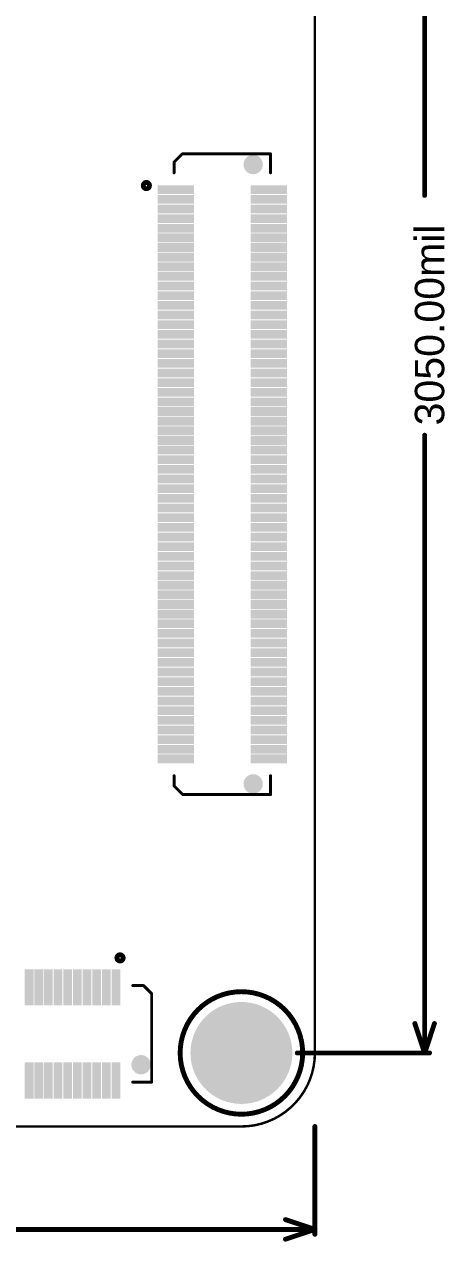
# Model space of a CAD drawing. Header units: inches. Extents: x -6.4 to 91.8, y -6.4 to 92.5.
# Drawn here: x 70 to 91.8, y -6 to 57.1 of the extents above; entities that cross this region are included whole.
import ezdxf

# ---------------------------------------------------------------- set-up
doc = ezdxf.new("R2010")
doc.units = ezdxf.units.IN
for name, color, linetype in [('BOT', 5, 'Continuous'), ('Bottom Overlay', 54, 'Continuous'), ('Bottom Paste', 16, 'Continuous'), ('Bottom Solder', 6, 'Continuous'), ('Keep-Out Layer', 6, 'Continuous'), ('Multi-Layer', 9, 'Continuous'), ('Pad Holes', 156, 'Continuous'), ('TOP', 1, 'Continuous'), ('Top Overlay', 2, 'Continuous'), ('Top Solder', 216, 'Continuous')]:
    doc.layers.add(name, color=color, linetype=linetype)
doc.styles.add('Arial', font='arial.ttf', dxfattribs={"height": 0.2})

msp = doc.modelspace()

# ---------------------------------------------------------------- hatches: boundary and pattern name
at = {"layer": 'BOT'}
h = msp.add_hatch(color=5, dxfattribs=at)
edge = h.paths.add_edge_path()
edge.add_arc((81.89, 49.85), 0.4, 0, 360)
for points in [[(77.04, 48.426), (77.04, 48.676), (78.717, 48.676), (78.717, 48.426)], [(81.864, 48.426), (81.864, 48.676), (83.541, 48.676), (83.541, 48.426)], [(77.04, 47.925), (77.04, 48.175), (78.717, 48.175), (78.717, 47.925)], [(81.864, 47.925), (81.864, 48.175), (83.541, 48.175), (83.541, 47.925)], [(77.04, 47.425), (77.04, 47.675), (78.717, 47.675), (78.717, 47.425)], [(81.864, 47.425), (81.864, 47.675), (83.541, 47.675), (83.541, 47.425)], [(77.04, 46.925), (77.04, 47.175), (78.717, 47.175), (78.717, 46.925)], [(81.864, 46.925), (81.864, 47.175), (83.541, 47.175), (83.541, 46.925)], [(77.04, 46.425), (77.04, 46.675), (78.717, 46.675), (78.717, 46.425)], [(77.04, 45.925), (77.04, 46.175), (78.717, 46.175), (78.717, 45.925)], [(81.864, 46.425), (81.864, 46.675), (83.541, 46.675), (83.541, 46.425)], [(81.864, 45.925), (81.864, 46.175), (83.541, 46.175), (83.541, 45.925)], [(77.04, 45.425), (77.04, 45.675), (78.717, 45.675), (78.717, 45.425)], [(81.864, 45.425), (81.864, 45.675), (83.541, 45.675), (83.541, 45.425)], [(77.04, 44.925), (77.04, 45.175), (78.717, 45.175), (78.717, 44.925)], [(81.864, 44.925), (81.864, 45.175), (83.541, 45.175), (83.541, 44.925)], [(77.04, 44.425), (77.04, 44.675), (78.717, 44.675), (78.717, 44.425)], [(77.04, 43.925), (77.04, 44.175), (78.717, 44.175), (78.717, 43.925)], [(81.864, 44.425), (81.864, 44.675), (83.541, 44.675), (83.541, 44.425)], [(81.864, 43.925), (81.864, 44.175), (83.541, 44.175), (83.541, 43.925)], [(77.04, 43.425), (77.04, 43.675), (78.717, 43.675), (78.717, 43.425)], [(81.864, 43.425), (81.864, 43.675), (83.541, 43.675), (83.541, 43.425)], [(77.04, 42.925), (77.04, 43.175), (78.717, 43.175), (78.717, 42.925)], [(81.864, 42.925), (81.864, 43.175), (83.541, 43.175), (83.541, 42.925)], [(77.04, 42.425), (77.04, 42.675), (78.717, 42.675), (78.717, 42.425)], [(81.864, 42.425), (81.864, 42.675), (83.541, 42.675), (83.541, 42.425)], [(77.04, 41.925), (77.04, 42.175), (78.717, 42.175), (78.717, 41.925)], [(77.04, 41.425), (77.04, 41.675), (78.717, 41.675), (78.717, 41.425)], [(81.864, 41.925), (81.864, 42.175), (83.541, 42.175), (83.541, 41.925)], [(81.864, 41.425), (81.864, 41.675), (83.541, 41.675), (83.541, 41.425)], [(77.04, 40.925), (77.04, 41.175), (78.717, 41.175), (78.717, 40.925)], [(81.864, 40.925), (81.864, 41.175), (83.541, 41.175), (83.541, 40.925)], [(77.04, 40.425), (77.04, 40.675), (78.717, 40.675), (78.717, 40.425)], [(81.864, 40.425), (81.864, 40.675), (83.541, 40.675), (83.541, 40.425)], [(77.04, 39.925), (77.04, 40.175), (78.717, 40.175), (78.717, 39.925)], [(81.864, 39.925), (81.864, 40.175), (83.541, 40.175), (83.541, 39.925)], [(77.04, 39.425), (77.04, 39.675), (78.717, 39.675), (78.717, 39.425)], [(77.04, 38.925), (77.04, 39.175), (78.717, 39.175), (78.717, 38.925)], [(81.864, 39.425), (81.864, 39.675), (83.541, 39.675), (83.541, 39.425)], [(81.864, 38.925), (81.864, 39.175), (83.541, 39.175), (83.541, 38.925)], [(77.04, 38.425), (77.04, 38.675), (78.717, 38.675), (78.717, 38.425)], [(81.864, 38.425), (81.864, 38.675), (83.541, 38.675), (83.541, 38.425)], [(77.04, 37.925), (77.04, 38.175), (78.717, 38.175), (78.717, 37.925)], [(81.864, 37.925), (81.864, 38.175), (83.541, 38.175), (83.541, 37.925)], [(77.04, 37.425), (77.04, 37.675), (78.717, 37.675), (78.717, 37.425)], [(81.864, 37.425), (81.864, 37.675), (83.541, 37.675), (83.541, 37.425)], [(77.04, 36.925), (77.04, 37.175), (78.717, 37.175), (78.717, 36.925)], [(77.04, 36.425), (77.04, 36.675), (78.717, 36.675), (78.717, 36.425)], [(81.864, 36.925), (81.864, 37.175), (83.541, 37.175), (83.541, 36.925)], [(81.864, 36.425), (81.864, 36.675), (83.541, 36.675), (83.541, 36.425)], [(77.04, 35.925), (77.04, 36.175), (78.717, 36.175), (78.717, 35.925)], [(81.864, 35.925), (81.864, 36.175), (83.541, 36.175), (83.541, 35.925)], [(77.04, 35.425), (77.04, 35.675), (78.717, 35.675), (78.717, 35.425)], [(81.864, 35.425), (81.864, 35.675), (83.541, 35.675), (83.541, 35.425)], [(77.04, 34.925), (77.04, 35.175), (78.717, 35.175), (78.717, 34.925)], [(81.864, 34.925), (81.864, 35.175), (83.541, 35.175), (83.541, 34.925)], [(77.04, 34.425), (77.04, 34.675), (78.717, 34.675), (78.717, 34.425)], [(77.04, 33.925), (77.04, 34.175), (78.717, 34.175), (78.717, 33.925)], [(81.864, 34.425), (81.864, 34.675), (83.541, 34.675), (83.541, 34.425)], [(81.864, 33.925), (81.864, 34.175), (83.541, 34.175), (83.541, 33.925)], [(77.04, 33.425), (77.04, 33.675), (78.717, 33.675), (78.717, 33.425)], [(81.864, 33.425), (81.864, 33.675), (83.541, 33.675), (83.541, 33.425)], [(77.04, 32.925), (77.04, 33.175), (78.717, 33.175), (78.717, 32.925)], [(81.864, 32.925), (81.864, 33.175), (83.541, 33.175), (83.541, 32.925)], [(77.04, 32.425), (77.04, 32.675), (78.717, 32.675), (78.717, 32.425)], [(77.04, 31.925), (77.04, 32.175), (78.717, 32.175), (78.717, 31.925)], [(81.864, 32.425), (81.864, 32.675), (83.541, 32.675), (83.541, 32.425)], [(81.864, 31.925), (81.864, 32.175), (83.541, 32.175), (83.541, 31.925)], [(77.04, 31.425), (77.04, 31.675), (78.717, 31.675), (78.717, 31.425)], [(81.864, 31.425), (81.864, 31.675), (83.541, 31.675), (83.541, 31.425)], [(77.04, 30.925), (77.04, 31.175), (78.717, 31.175), (78.717, 30.925)], [(81.864, 30.925), (81.864, 31.175), (83.541, 31.175), (83.541, 30.925)], [(77.04, 30.425), (77.04, 30.675), (78.717, 30.675), (78.717, 30.425)], [(81.864, 30.425), (81.864, 30.675), (83.541, 30.675), (83.541, 30.425)], [(77.04, 29.925), (77.04, 30.175), (78.717, 30.175), (78.717, 29.925)], [(77.04, 29.425), (77.04, 29.675), (78.717, 29.675), (78.717, 29.425)], [(81.864, 29.925), (81.864, 30.175), (83.541, 30.175), (83.541, 29.925)], [(81.864, 29.425), (81.864, 29.675), (83.541, 29.675), (83.541, 29.425)], [(77.04, 28.925), (77.04, 29.175), (78.717, 29.175), (78.717, 28.925)], [(81.864, 28.925), (81.864, 29.175), (83.541, 29.175), (83.541, 28.925)], [(77.04, 28.425), (77.04, 28.675), (78.717, 28.675), (78.717, 28.425)], [(81.864, 28.425), (81.864, 28.675), (83.541, 28.675), (83.541, 28.425)], [(77.04, 27.925), (77.04, 28.175), (78.717, 28.175), (78.717, 27.925)], [(81.864, 27.925), (81.864, 28.175), (83.541, 28.175), (83.541, 27.925)], [(77.04, 27.425), (77.04, 27.675), (78.717, 27.675), (78.717, 27.425)], [(77.04, 26.925), (77.04, 27.175), (78.717, 27.175), (78.717, 26.925)], [(81.864, 27.425), (81.864, 27.675), (83.541, 27.675), (83.541, 27.425)], [(81.864, 26.925), (81.864, 27.175), (83.541, 27.175), (83.541, 26.925)], [(77.04, 26.425), (77.04, 26.675), (78.717, 26.675), (78.717, 26.425)], [(81.864, 26.425), (81.864, 26.675), (83.541, 26.675), (83.541, 26.425)], [(77.04, 25.925), (77.04, 26.175), (78.717, 26.175), (78.717, 25.925)], [(81.864, 25.925), (81.864, 26.175), (83.541, 26.175), (83.541, 25.925)], [(77.04, 25.425), (77.04, 25.675), (78.717, 25.675), (78.717, 25.425)], [(81.864, 25.425), (81.864, 25.675), (83.541, 25.675), (83.541, 25.425)], [(77.04, 24.925), (77.04, 25.175), (78.717, 25.175), (78.717, 24.925)], [(77.04, 24.425), (77.04, 24.675), (78.717, 24.675), (78.717, 24.425)], [(81.864, 24.925), (81.864, 25.175), (83.541, 25.175), (83.541, 24.925)], [(81.864, 24.425), (81.864, 24.675), (83.541, 24.675), (83.541, 24.425)], [(77.04, 23.925), (77.04, 24.175), (78.717, 24.175), (78.717, 23.925)], [(81.864, 23.925), (81.864, 24.175), (83.541, 24.175), (83.541, 23.925)], [(77.04, 23.425), (77.04, 23.675), (78.717, 23.675), (78.717, 23.425)], [(81.864, 23.425), (81.864, 23.675), (83.541, 23.675), (83.541, 23.425)], [(77.04, 22.925), (77.04, 23.175), (78.717, 23.175), (78.717, 22.925)], [(81.864, 22.925), (81.864, 23.175), (83.541, 23.175), (83.541, 22.925)], [(77.04, 22.425), (77.04, 22.675), (78.717, 22.675), (78.717, 22.425)], [(77.04, 21.925), (77.04, 22.175), (78.717, 22.175), (78.717, 21.925)], [(81.864, 22.425), (81.864, 22.675), (83.541, 22.675), (83.541, 22.425)], [(81.864, 21.925), (81.864, 22.175), (83.541, 22.175), (83.541, 21.925)], [(77.04, 21.425), (77.04, 21.675), (78.717, 21.675), (78.717, 21.425)], [(81.864, 21.425), (81.864, 21.675), (83.541, 21.675), (83.541, 21.425)], [(77.04, 20.925), (77.04, 21.175), (78.717, 21.175), (78.717, 20.925)], [(81.864, 20.925), (81.864, 21.175), (83.541, 21.175), (83.541, 20.925)], [(77.04, 20.425), (77.04, 20.675), (78.717, 20.675), (78.717, 20.425)], [(81.864, 20.425), (81.864, 20.675), (83.541, 20.675), (83.541, 20.425)], [(77.04, 19.925), (77.04, 20.175), (78.717, 20.175), (78.717, 19.925)], [(77.04, 19.425), (77.04, 19.675), (78.717, 19.675), (78.717, 19.425)], [(81.864, 19.925), (81.864, 20.175), (83.541, 20.175), (83.541, 19.925)], [(81.864, 19.425), (81.864, 19.675), (83.541, 19.675), (83.541, 19.425)], [(77.04, 18.925), (77.04, 19.175), (78.717, 19.175), (78.717, 18.925)], [(81.864, 18.925), (81.864, 19.175), (83.541, 19.175), (83.541, 18.925)], [(70.152, 8.05), (70.402, 8.05), (70.402, 6.373), (70.152, 6.373)], [(70.652, 8.05), (70.902, 8.05), (70.902, 6.373), (70.652, 6.373)], [(71.152, 8.05), (71.402, 8.05), (71.402, 6.373), (71.152, 6.373)], [(71.652, 8.05), (71.902, 8.05), (71.902, 6.373), (71.652, 6.373)], [(72.152, 8.05), (72.402, 8.05), (72.402, 6.373), (72.152, 6.373)], [(72.652, 8.05), (72.902, 8.05), (72.902, 6.373), (72.652, 6.373)], [(73.152, 8.05), (73.402, 8.05), (73.402, 6.373), (73.152, 6.373)], [(73.652, 8.05), (73.902, 8.05), (73.902, 6.373), (73.652, 6.373)], [(74.152, 8.05), (74.402, 8.05), (74.402, 6.373), (74.152, 6.373)], [(74.653, 8.05), (74.903, 8.05), (74.903, 6.373), (74.653, 6.373)], [(70.152, 3.226), (70.402, 3.226), (70.402, 1.549), (70.152, 1.549)], [(70.652, 3.226), (70.902, 3.226), (70.902, 1.549), (70.652, 1.549)], [(71.152, 3.226), (71.402, 3.226), (71.402, 1.549), (71.152, 1.549)], [(71.652, 3.226), (71.902, 3.226), (71.902, 1.549), (71.652, 1.549)], [(72.152, 3.226), (72.402, 3.226), (72.402, 1.549), (72.152, 1.549)], [(72.652, 3.226), (72.902, 3.226), (72.902, 1.549), (72.652, 1.549)], [(73.152, 3.226), (73.402, 3.226), (73.402, 1.549), (73.152, 1.549)], [(73.652, 3.226), (73.902, 3.226), (73.902, 1.549), (73.652, 1.549)], [(74.152, 3.226), (74.402, 3.226), (74.402, 1.549), (74.152, 1.549)], [(74.653, 3.226), (74.903, 3.226), (74.903, 1.549), (74.653, 1.549)]]:
    msp.add_hatch(color=5, dxfattribs=at).paths.add_polyline_path(points)
h = msp.add_hatch(color=5, dxfattribs=at)
edge = h.paths.add_edge_path()
edge.add_arc((81.89, 17.75), 0.4, 0, 360)
h = msp.add_hatch(color=5, dxfattribs=at)
edge = h.paths.add_edge_path()
edge.add_arc((81.28, 3.81), 2.54, 0, 360)
h = msp.add_hatch(color=5, dxfattribs=at)
edge = h.paths.add_edge_path()
edge.add_arc((76.077, 3.2), 0.4, 0, 360)
at = {"layer": 'Bottom Paste'}
for points in [[(77.04, 48.426), (77.04, 48.676), (78.717, 48.676), (78.717, 48.426)], [(81.864, 48.426), (81.864, 48.676), (83.541, 48.676), (83.541, 48.426)], [(77.04, 47.925), (77.04, 48.175), (78.717, 48.175), (78.717, 47.925)], [(81.864, 47.925), (81.864, 48.175), (83.541, 48.175), (83.541, 47.925)], [(77.04, 47.425), (77.04, 47.675), (78.717, 47.675), (78.717, 47.425)], [(81.864, 47.425), (81.864, 47.675), (83.541, 47.675), (83.541, 47.425)], [(77.04, 46.925), (77.04, 47.175), (78.717, 47.175), (78.717, 46.925)], [(81.864, 46.925), (81.864, 47.175), (83.541, 47.175), (83.541, 46.925)], [(77.04, 46.425), (77.04, 46.675), (78.717, 46.675), (78.717, 46.425)], [(77.04, 45.925), (77.04, 46.175), (78.717, 46.175), (78.717, 45.925)], [(81.864, 46.425), (81.864, 46.675), (83.541, 46.675), (83.541, 46.425)], [(81.864, 45.925), (81.864, 46.175), (83.541, 46.175), (83.541, 45.925)], [(77.04, 45.425), (77.04, 45.675), (78.717, 45.675), (78.717, 45.425)], [(81.864, 45.425), (81.864, 45.675), (83.541, 45.675), (83.541, 45.425)], [(77.04, 44.925), (77.04, 45.175), (78.717, 45.175), (78.717, 44.925)], [(81.864, 44.925), (81.864, 45.175), (83.541, 45.175), (83.541, 44.925)], [(77.04, 44.425), (77.04, 44.675), (78.717, 44.675), (78.717, 44.425)], [(77.04, 43.925), (77.04, 44.175), (78.717, 44.175), (78.717, 43.925)], [(81.864, 44.425), (81.864, 44.675), (83.541, 44.675), (83.541, 44.425)], [(81.864, 43.925), (81.864, 44.175), (83.541, 44.175), (83.541, 43.925)], [(77.04, 43.425), (77.04, 43.675), (78.717, 43.675), (78.717, 43.425)], [(81.864, 43.425), (81.864, 43.675), (83.541, 43.675), (83.541, 43.425)], [(77.04, 42.925), (77.04, 43.175), (78.717, 43.175), (78.717, 42.925)], [(81.864, 42.925), (81.864, 43.175), (83.541, 43.175), (83.541, 42.925)], [(77.04, 42.425), (77.04, 42.675), (78.717, 42.675), (78.717, 42.425)], [(81.864, 42.425), (81.864, 42.675), (83.541, 42.675), (83.541, 42.425)], [(77.04, 41.925), (77.04, 42.175), (78.717, 42.175), (78.717, 41.925)], [(77.04, 41.425), (77.04, 41.675), (78.717, 41.675), (78.717, 41.425)], [(81.864, 41.925), (81.864, 42.175), (83.541, 42.175), (83.541, 41.925)], [(81.864, 41.425), (81.864, 41.675), (83.541, 41.675), (83.541, 41.425)], [(77.04, 40.925), (77.04, 41.175), (78.717, 41.175), (78.717, 40.925)], [(81.864, 40.925), (81.864, 41.175), (83.541, 41.175), (83.541, 40.925)], [(77.04, 40.425), (77.04, 40.675), (78.717, 40.675), (78.717, 40.425)], [(81.864, 40.425), (81.864, 40.675), (83.541, 40.675), (83.541, 40.425)], [(77.04, 39.925), (77.04, 40.175), (78.717, 40.175), (78.717, 39.925)], [(81.864, 39.925), (81.864, 40.175), (83.541, 40.175), (83.541, 39.925)], [(77.04, 39.425), (77.04, 39.675), (78.717, 39.675), (78.717, 39.425)], [(77.04, 38.925), (77.04, 39.175), (78.717, 39.175), (78.717, 38.925)], [(81.864, 39.425), (81.864, 39.675), (83.541, 39.675), (83.541, 39.425)], [(81.864, 38.925), (81.864, 39.175), (83.541, 39.175), (83.541, 38.925)], [(77.04, 38.425), (77.04, 38.675), (78.717, 38.675), (78.717, 38.425)], [(81.864, 38.425), (81.864, 38.675), (83.541, 38.675), (83.541, 38.425)], [(77.04, 37.925), (77.04, 38.175), (78.717, 38.175), (78.717, 37.925)], [(81.864, 37.925), (81.864, 38.175), (83.541, 38.175), (83.541, 37.925)], [(77.04, 37.425), (77.04, 37.675), (78.717, 37.675), (78.717, 37.425)], [(81.864, 37.425), (81.864, 37.675), (83.541, 37.675), (83.541, 37.425)], [(77.04, 36.925), (77.04, 37.175), (78.717, 37.175), (78.717, 36.925)], [(77.04, 36.425), (77.04, 36.675), (78.717, 36.675), (78.717, 36.425)], [(81.864, 36.925), (81.864, 37.175), (83.541, 37.175), (83.541, 36.925)], [(81.864, 36.425), (81.864, 36.675), (83.541, 36.675), (83.541, 36.425)], [(77.04, 35.925), (77.04, 36.175), (78.717, 36.175), (78.717, 35.925)], [(81.864, 35.925), (81.864, 36.175), (83.541, 36.175), (83.541, 35.925)], [(77.04, 35.425), (77.04, 35.675), (78.717, 35.675), (78.717, 35.425)], [(81.864, 35.425), (81.864, 35.675), (83.541, 35.675), (83.541, 35.425)], [(77.04, 34.925), (77.04, 35.175), (78.717, 35.175), (78.717, 34.925)], [(81.864, 34.925), (81.864, 35.175), (83.541, 35.175), (83.541, 34.925)], [(77.04, 34.425), (77.04, 34.675), (78.717, 34.675), (78.717, 34.425)], [(77.04, 33.925), (77.04, 34.175), (78.717, 34.175), (78.717, 33.925)], [(81.864, 34.425), (81.864, 34.675), (83.541, 34.675), (83.541, 34.425)], [(81.864, 33.925), (81.864, 34.175), (83.541, 34.175), (83.541, 33.925)], [(77.04, 33.425), (77.04, 33.675), (78.717, 33.675), (78.717, 33.425)], [(81.864, 33.425), (81.864, 33.675), (83.541, 33.675), (83.541, 33.425)], [(77.04, 32.925), (77.04, 33.175), (78.717, 33.175), (78.717, 32.925)], [(81.864, 32.925), (81.864, 33.175), (83.541, 33.175), (83.541, 32.925)], [(77.04, 32.425), (77.04, 32.675), (78.717, 32.675), (78.717, 32.425)], [(77.04, 31.925), (77.04, 32.175), (78.717, 32.175), (78.717, 31.925)], [(81.864, 32.425), (81.864, 32.675), (83.541, 32.675), (83.541, 32.425)], [(81.864, 31.925), (81.864, 32.175), (83.541, 32.175), (83.541, 31.925)], [(77.04, 31.425), (77.04, 31.675), (78.717, 31.675), (78.717, 31.425)], [(81.864, 31.425), (81.864, 31.675), (83.541, 31.675), (83.541, 31.425)], [(77.04, 30.925), (77.04, 31.175), (78.717, 31.175), (78.717, 30.925)], [(81.864, 30.925), (81.864, 31.175), (83.541, 31.175), (83.541, 30.925)], [(77.04, 30.425), (77.04, 30.675), (78.717, 30.675), (78.717, 30.425)], [(81.864, 30.425), (81.864, 30.675), (83.541, 30.675), (83.541, 30.425)], [(77.04, 29.925), (77.04, 30.175), (78.717, 30.175), (78.717, 29.925)], [(77.04, 29.425), (77.04, 29.675), (78.717, 29.675), (78.717, 29.425)], [(81.864, 29.925), (81.864, 30.175), (83.541, 30.175), (83.541, 29.925)], [(81.864, 29.425), (81.864, 29.675), (83.541, 29.675), (83.541, 29.425)], [(77.04, 28.925), (77.04, 29.175), (78.717, 29.175), (78.717, 28.925)], [(81.864, 28.925), (81.864, 29.175), (83.541, 29.175), (83.541, 28.925)], [(77.04, 28.425), (77.04, 28.675), (78.717, 28.675), (78.717, 28.425)], [(81.864, 28.425), (81.864, 28.675), (83.541, 28.675), (83.541, 28.425)], [(77.04, 27.925), (77.04, 28.175), (78.717, 28.175), (78.717, 27.925)], [(81.864, 27.925), (81.864, 28.175), (83.541, 28.175), (83.541, 27.925)], [(77.04, 27.425), (77.04, 27.675), (78.717, 27.675), (78.717, 27.425)], [(77.04, 26.925), (77.04, 27.175), (78.717, 27.175), (78.717, 26.925)], [(81.864, 27.425), (81.864, 27.675), (83.541, 27.675), (83.541, 27.425)], [(81.864, 26.925), (81.864, 27.175), (83.541, 27.175), (83.541, 26.925)], [(77.04, 26.425), (77.04, 26.675), (78.717, 26.675), (78.717, 26.425)], [(81.864, 26.425), (81.864, 26.675), (83.541, 26.675), (83.541, 26.425)], [(77.04, 25.925), (77.04, 26.175), (78.717, 26.175), (78.717, 25.925)], [(81.864, 25.925), (81.864, 26.175), (83.541, 26.175), (83.541, 25.925)], [(77.04, 25.425), (77.04, 25.675), (78.717, 25.675), (78.717, 25.425)], [(81.864, 25.425), (81.864, 25.675), (83.541, 25.675), (83.541, 25.425)], [(77.04, 24.925), (77.04, 25.175), (78.717, 25.175), (78.717, 24.925)], [(77.04, 24.425), (77.04, 24.675), (78.717, 24.675), (78.717, 24.425)], [(81.864, 24.925), (81.864, 25.175), (83.541, 25.175), (83.541, 24.925)], [(81.864, 24.425), (81.864, 24.675), (83.541, 24.675), (83.541, 24.425)], [(77.04, 23.925), (77.04, 24.175), (78.717, 24.175), (78.717, 23.925)], [(81.864, 23.925), (81.864, 24.175), (83.541, 24.175), (83.541, 23.925)], [(77.04, 23.425), (77.04, 23.675), (78.717, 23.675), (78.717, 23.425)], [(81.864, 23.425), (81.864, 23.675), (83.541, 23.675), (83.541, 23.425)], [(77.04, 22.925), (77.04, 23.175), (78.717, 23.175), (78.717, 22.925)], [(81.864, 22.925), (81.864, 23.175), (83.541, 23.175), (83.541, 22.925)], [(77.04, 22.425), (77.04, 22.675), (78.717, 22.675), (78.717, 22.425)], [(77.04, 21.925), (77.04, 22.175), (78.717, 22.175), (78.717, 21.925)], [(81.864, 22.425), (81.864, 22.675), (83.541, 22.675), (83.541, 22.425)], [(81.864, 21.925), (81.864, 22.175), (83.541, 22.175), (83.541, 21.925)], [(77.04, 21.425), (77.04, 21.675), (78.717, 21.675), (78.717, 21.425)], [(81.864, 21.425), (81.864, 21.675), (83.541, 21.675), (83.541, 21.425)], [(77.04, 20.925), (77.04, 21.175), (78.717, 21.175), (78.717, 20.925)], [(81.864, 20.925), (81.864, 21.175), (83.541, 21.175), (83.541, 20.925)], [(77.04, 20.425), (77.04, 20.675), (78.717, 20.675), (78.717, 20.425)], [(81.864, 20.425), (81.864, 20.675), (83.541, 20.675), (83.541, 20.425)], [(77.04, 19.925), (77.04, 20.175), (78.717, 20.175), (78.717, 19.925)], [(77.04, 19.425), (77.04, 19.675), (78.717, 19.675), (78.717, 19.425)], [(81.864, 19.925), (81.864, 20.175), (83.541, 20.175), (83.541, 19.925)], [(81.864, 19.425), (81.864, 19.675), (83.541, 19.675), (83.541, 19.425)], [(77.04, 18.925), (77.04, 19.175), (78.717, 19.175), (78.717, 18.925)], [(81.864, 18.925), (81.864, 19.175), (83.541, 19.175), (83.541, 18.925)], [(70.152, 8.05), (70.402, 8.05), (70.402, 6.373), (70.152, 6.373)], [(70.652, 8.05), (70.902, 8.05), (70.902, 6.373), (70.652, 6.373)], [(71.152, 8.05), (71.402, 8.05), (71.402, 6.373), (71.152, 6.373)], [(71.652, 8.05), (71.902, 8.05), (71.902, 6.373), (71.652, 6.373)], [(72.152, 8.05), (72.402, 8.05), (72.402, 6.373), (72.152, 6.373)], [(72.652, 8.05), (72.902, 8.05), (72.902, 6.373), (72.652, 6.373)], [(73.152, 8.05), (73.402, 8.05), (73.402, 6.373), (73.152, 6.373)], [(73.652, 8.05), (73.902, 8.05), (73.902, 6.373), (73.652, 6.373)], [(74.152, 8.05), (74.402, 8.05), (74.402, 6.373), (74.152, 6.373)], [(74.653, 8.05), (74.903, 8.05), (74.903, 6.373), (74.653, 6.373)], [(70.152, 3.226), (70.402, 3.226), (70.402, 1.549), (70.152, 1.549)], [(70.652, 3.226), (70.902, 3.226), (70.902, 1.549), (70.652, 1.549)], [(71.152, 3.226), (71.402, 3.226), (71.402, 1.549), (71.152, 1.549)], [(71.652, 3.226), (71.902, 3.226), (71.902, 1.549), (71.652, 1.549)], [(72.152, 3.226), (72.402, 3.226), (72.402, 1.549), (72.152, 1.549)], [(72.652, 3.226), (72.902, 3.226), (72.902, 1.549), (72.652, 1.549)], [(73.152, 3.226), (73.402, 3.226), (73.402, 1.549), (73.152, 1.549)], [(73.652, 3.226), (73.902, 3.226), (73.902, 1.549), (73.652, 1.549)], [(74.152, 3.226), (74.402, 3.226), (74.402, 1.549), (74.152, 1.549)], [(74.653, 3.226), (74.903, 3.226), (74.903, 1.549), (74.653, 1.549)]]:
    msp.add_hatch(color=16, dxfattribs=at).paths.add_polyline_path(points)
at = {"layer": 'Bottom Solder'}
h = msp.add_hatch(color=6, dxfattribs=at)
edge = h.paths.add_edge_path()
edge.add_arc((81.89, 49.85), 0.502, 0, 360)
for points in [[(76.939, 48.324), (76.939, 48.777), (78.818, 48.777), (78.818, 48.324)], [(81.763, 48.324), (81.763, 48.777), (83.642, 48.777), (83.642, 48.324)], [(76.939, 47.824), (76.939, 48.277), (78.818, 48.277), (78.818, 47.824)], [(81.763, 47.824), (81.763, 48.277), (83.642, 48.277), (83.642, 47.824)], [(76.939, 47.324), (76.939, 47.777), (78.818, 47.777), (78.818, 47.324)], [(81.763, 47.324), (81.763, 47.777), (83.642, 47.777), (83.642, 47.324)], [(76.939, 46.824), (76.939, 47.277), (78.818, 47.277), (78.818, 46.824)], [(76.939, 46.324), (76.939, 46.777), (78.818, 46.777), (78.818, 46.324)], [(81.763, 46.824), (81.763, 47.277), (83.642, 47.277), (83.642, 46.824)], [(81.763, 46.324), (81.763, 46.777), (83.642, 46.777), (83.642, 46.324)], [(76.939, 45.824), (76.939, 46.277), (78.818, 46.277), (78.818, 45.824)], [(81.763, 45.824), (81.763, 46.277), (83.642, 46.277), (83.642, 45.824)], [(76.939, 45.324), (76.939, 45.777), (78.818, 45.777), (78.818, 45.324)], [(81.763, 45.324), (81.763, 45.777), (83.642, 45.777), (83.642, 45.324)], [(76.939, 44.824), (76.939, 45.277), (78.818, 45.277), (78.818, 44.824)], [(81.763, 44.824), (81.763, 45.277), (83.642, 45.277), (83.642, 44.824)], [(76.939, 44.324), (76.939, 44.777), (78.818, 44.777), (78.818, 44.324)], [(76.939, 43.824), (76.939, 44.277), (78.818, 44.277), (78.818, 43.824)], [(81.763, 44.324), (81.763, 44.777), (83.642, 44.777), (83.642, 44.324)], [(81.763, 43.824), (81.763, 44.277), (83.642, 44.277), (83.642, 43.824)], [(76.939, 43.324), (76.939, 43.777), (78.818, 43.777), (78.818, 43.324)], [(81.763, 43.324), (81.763, 43.777), (83.642, 43.777), (83.642, 43.324)], [(76.939, 42.824), (76.939, 43.277), (78.818, 43.277), (78.818, 42.824)], [(81.763, 42.824), (81.763, 43.277), (83.642, 43.277), (83.642, 42.824)], [(76.939, 42.324), (76.939, 42.777), (78.818, 42.777), (78.818, 42.324)], [(76.939, 41.824), (76.939, 42.277), (78.818, 42.277), (78.818, 41.824)], [(81.763, 42.324), (81.763, 42.777), (83.642, 42.777), (83.642, 42.324)], [(81.763, 41.824), (81.763, 42.277), (83.642, 42.277), (83.642, 41.824)], [(76.939, 41.324), (76.939, 41.777), (78.818, 41.777), (78.818, 41.324)], [(81.763, 41.324), (81.763, 41.777), (83.642, 41.777), (83.642, 41.324)], [(76.939, 40.824), (76.939, 41.277), (78.818, 41.277), (78.818, 40.824)], [(81.763, 40.824), (81.763, 41.277), (83.642, 41.277), (83.642, 40.824)], [(76.939, 40.324), (76.939, 40.777), (78.818, 40.777), (78.818, 40.324)], [(81.763, 40.324), (81.763, 40.777), (83.642, 40.777), (83.642, 40.324)], [(76.939, 39.824), (76.939, 40.277), (78.818, 40.277), (78.818, 39.824)], [(76.939, 39.324), (76.939, 39.777), (78.818, 39.777), (78.818, 39.324)], [(81.763, 39.824), (81.763, 40.277), (83.642, 40.277), (83.642, 39.824)], [(81.763, 39.324), (81.763, 39.777), (83.642, 39.777), (83.642, 39.324)], [(76.939, 38.824), (76.939, 39.277), (78.818, 39.277), (78.818, 38.824)], [(81.763, 38.824), (81.763, 39.277), (83.642, 39.277), (83.642, 38.824)], [(76.939, 38.324), (76.939, 38.777), (78.818, 38.777), (78.818, 38.324)], [(81.763, 38.324), (81.763, 38.777), (83.642, 38.777), (83.642, 38.324)], [(76.939, 37.824), (76.939, 38.277), (78.818, 38.277), (78.818, 37.824)], [(81.763, 37.824), (81.763, 38.277), (83.642, 38.277), (83.642, 37.824)], [(76.939, 37.324), (76.939, 37.777), (78.818, 37.777), (78.818, 37.324)], [(76.939, 36.824), (76.939, 37.277), (78.818, 37.277), (78.818, 36.824)], [(81.763, 37.324), (81.763, 37.777), (83.642, 37.777), (83.642, 37.324)], [(81.763, 36.824), (81.763, 37.277), (83.642, 37.277), (83.642, 36.824)], [(76.939, 36.324), (76.939, 36.777), (78.818, 36.777), (78.818, 36.324)], [(81.763, 36.324), (81.763, 36.777), (83.642, 36.777), (83.642, 36.324)], [(76.939, 35.824), (76.939, 36.277), (78.818, 36.277), (78.818, 35.824)], [(81.763, 35.824), (81.763, 36.277), (83.642, 36.277), (83.642, 35.824)], [(76.939, 35.324), (76.939, 35.777), (78.818, 35.777), (78.818, 35.324)], [(81.763, 35.324), (81.763, 35.777), (83.642, 35.777), (83.642, 35.324)], [(76.939, 34.824), (76.939, 35.277), (78.818, 35.277), (78.818, 34.824)], [(76.939, 34.324), (76.939, 34.777), (78.818, 34.777), (78.818, 34.324)], [(81.763, 34.824), (81.763, 35.277), (83.642, 35.277), (83.642, 34.824)], [(81.763, 34.324), (81.763, 34.777), (83.642, 34.777), (83.642, 34.324)], [(76.939, 33.824), (76.939, 34.277), (78.818, 34.277), (78.818, 33.824)], [(81.763, 33.824), (81.763, 34.277), (83.642, 34.277), (83.642, 33.824)], [(76.939, 33.324), (76.939, 33.777), (78.818, 33.777), (78.818, 33.324)], [(81.763, 33.324), (81.763, 33.777), (83.642, 33.777), (83.642, 33.324)], [(76.939, 32.824), (76.939, 33.277), (78.818, 33.277), (78.818, 32.824)], [(81.763, 32.824), (81.763, 33.277), (83.642, 33.277), (83.642, 32.824)], [(76.939, 32.324), (76.939, 32.777), (78.818, 32.777), (78.818, 32.324)], [(76.939, 31.824), (76.939, 32.277), (78.818, 32.277), (78.818, 31.824)], [(81.763, 32.324), (81.763, 32.777), (83.642, 32.777), (83.642, 32.324)], [(81.763, 31.824), (81.763, 32.277), (83.642, 32.277), (83.642, 31.824)], [(76.939, 31.324), (76.939, 31.777), (78.818, 31.777), (78.818, 31.324)], [(81.763, 31.324), (81.763, 31.777), (83.642, 31.777), (83.642, 31.324)], [(76.939, 30.824), (76.939, 31.277), (78.818, 31.277), (78.818, 30.824)], [(81.763, 30.824), (81.763, 31.277), (83.642, 31.277), (83.642, 30.824)], [(76.939, 30.324), (76.939, 30.777), (78.818, 30.777), (78.818, 30.324)], [(81.763, 30.324), (81.763, 30.777), (83.642, 30.777), (83.642, 30.324)], [(76.939, 29.824), (76.939, 30.277), (78.818, 30.277), (78.818, 29.824)], [(76.939, 29.324), (76.939, 29.777), (78.818, 29.777), (78.818, 29.324)], [(81.763, 29.824), (81.763, 30.277), (83.642, 30.277), (83.642, 29.824)], [(81.763, 29.324), (81.763, 29.777), (83.642, 29.777), (83.642, 29.324)], [(76.939, 28.824), (76.939, 29.277), (78.818, 29.277), (78.818, 28.824)], [(81.763, 28.824), (81.763, 29.277), (83.642, 29.277), (83.642, 28.824)], [(76.939, 28.324), (76.939, 28.777), (78.818, 28.777), (78.818, 28.324)], [(81.763, 28.324), (81.763, 28.777), (83.642, 28.777), (83.642, 28.324)], [(76.939, 27.824), (76.939, 28.277), (78.818, 28.277), (78.818, 27.824)], [(76.939, 27.324), (76.939, 27.777), (78.818, 27.777), (78.818, 27.324)], [(81.763, 27.824), (81.763, 28.277), (83.642, 28.277), (83.642, 27.824)], [(81.763, 27.324), (81.763, 27.777), (83.642, 27.777), (83.642, 27.324)], [(76.939, 26.824), (76.939, 27.277), (78.818, 27.277), (78.818, 26.824)], [(81.763, 26.824), (81.763, 27.277), (83.642, 27.277), (83.642, 26.824)], [(76.939, 26.324), (76.939, 26.777), (78.818, 26.777), (78.818, 26.324)], [(81.763, 26.324), (81.763, 26.777), (83.642, 26.777), (83.642, 26.324)], [(76.939, 25.824), (76.939, 26.277), (78.818, 26.277), (78.818, 25.824)], [(81.763, 25.824), (81.763, 26.277), (83.642, 26.277), (83.642, 25.824)], [(76.939, 25.324), (76.939, 25.777), (78.818, 25.777), (78.818, 25.324)], [(76.939, 24.824), (76.939, 25.277), (78.818, 25.277), (78.818, 24.824)], [(81.763, 25.324), (81.763, 25.777), (83.642, 25.777), (83.642, 25.324)], [(81.763, 24.824), (81.763, 25.277), (83.642, 25.277), (83.642, 24.824)], [(76.939, 24.324), (76.939, 24.777), (78.818, 24.777), (78.818, 24.324)], [(81.763, 24.324), (81.763, 24.777), (83.642, 24.777), (83.642, 24.324)], [(76.939, 23.824), (76.939, 24.277), (78.818, 24.277), (78.818, 23.824)], [(81.763, 23.824), (81.763, 24.277), (83.642, 24.277), (83.642, 23.824)], [(76.939, 23.324), (76.939, 23.777), (78.818, 23.777), (78.818, 23.324)], [(81.763, 23.324), (81.763, 23.777), (83.642, 23.777), (83.642, 23.324)], [(76.939, 22.824), (76.939, 23.277), (78.818, 23.277), (78.818, 22.824)], [(76.939, 22.324), (76.939, 22.777), (78.818, 22.777), (78.818, 22.324)], [(81.763, 22.824), (81.763, 23.277), (83.642, 23.277), (83.642, 22.824)], [(81.763, 22.324), (81.763, 22.777), (83.642, 22.777), (83.642, 22.324)], [(76.939, 21.824), (76.939, 22.277), (78.818, 22.277), (78.818, 21.824)], [(81.763, 21.824), (81.763, 22.277), (83.642, 22.277), (83.642, 21.824)], [(76.939, 21.324), (76.939, 21.777), (78.818, 21.777), (78.818, 21.324)], [(81.763, 21.324), (81.763, 21.777), (83.642, 21.777), (83.642, 21.324)], [(76.939, 20.824), (76.939, 21.277), (78.818, 21.277), (78.818, 20.824)], [(81.763, 20.824), (81.763, 21.277), (83.642, 21.277), (83.642, 20.824)], [(76.939, 20.324), (76.939, 20.777), (78.818, 20.777), (78.818, 20.324)], [(76.939, 19.824), (76.939, 20.277), (78.818, 20.277), (78.818, 19.824)], [(81.763, 20.324), (81.763, 20.777), (83.642, 20.777), (83.642, 20.324)], [(81.763, 19.824), (81.763, 20.277), (83.642, 20.277), (83.642, 19.824)], [(76.939, 19.324), (76.939, 19.777), (78.818, 19.777), (78.818, 19.324)], [(81.763, 19.324), (81.763, 19.777), (83.642, 19.777), (83.642, 19.324)], [(76.939, 18.823), (76.939, 19.277), (78.818, 19.277), (78.818, 18.823)], [(81.763, 18.823), (81.763, 19.277), (83.642, 19.277), (83.642, 18.823)], [(70.051, 8.151), (70.504, 8.151), (70.504, 6.272), (70.051, 6.272)], [(70.551, 8.151), (71.004, 8.151), (71.004, 6.272), (70.551, 6.272)], [(71.051, 8.151), (71.504, 8.151), (71.504, 6.272), (71.051, 6.272)], [(71.551, 8.151), (72.004, 8.151), (72.004, 6.272), (71.551, 6.272)], [(72.051, 8.151), (72.504, 8.151), (72.504, 6.272), (72.051, 6.272)], [(72.551, 8.151), (73.004, 8.151), (73.004, 6.272), (72.551, 6.272)], [(73.051, 8.151), (73.504, 8.151), (73.504, 6.272), (73.051, 6.272)], [(73.551, 8.151), (74.004, 8.151), (74.004, 6.272), (73.551, 6.272)], [(74.051, 8.151), (74.504, 8.151), (74.504, 6.272), (74.051, 6.272)], [(74.551, 8.151), (75.004, 8.151), (75.004, 6.272), (74.551, 6.272)], [(70.051, 3.327), (70.504, 3.327), (70.504, 1.448), (70.051, 1.448)], [(70.551, 3.327), (71.004, 3.327), (71.004, 1.448), (70.551, 1.448)], [(71.051, 3.327), (71.504, 3.327), (71.504, 1.448), (71.051, 1.448)], [(71.551, 3.327), (72.004, 3.327), (72.004, 1.448), (71.551, 1.448)], [(72.051, 3.327), (72.504, 3.327), (72.504, 1.448), (72.051, 1.448)], [(72.551, 3.327), (73.004, 3.327), (73.004, 1.448), (72.551, 1.448)], [(73.051, 3.327), (73.504, 3.327), (73.504, 1.448), (73.051, 1.448)], [(73.551, 3.327), (74.004, 3.327), (74.004, 1.448), (73.551, 1.448)], [(74.051, 3.327), (74.504, 3.327), (74.504, 1.448), (74.051, 1.448)], [(74.551, 3.327), (75.004, 3.327), (75.004, 1.448), (74.551, 1.448)]]:
    msp.add_hatch(color=6, dxfattribs=at).paths.add_polyline_path(points)
h = msp.add_hatch(color=6, dxfattribs=at)
edge = h.paths.add_edge_path()
edge.add_arc((81.89, 17.75), 0.502, 0, 360)
h = msp.add_hatch(color=6, dxfattribs=at)
edge = h.paths.add_edge_path()
edge.add_arc((81.28, 3.81), 2.642, 0, 360)
h = msp.add_hatch(color=6, dxfattribs=at)
edge = h.paths.add_edge_path()
edge.add_arc((76.077, 3.2), 0.502, 0, 360)
at = {"layer": 'Multi-Layer'}
h = msp.add_hatch(color=9, dxfattribs=at)
edge = h.paths.add_edge_path()
edge.add_arc((81.89, 49.85), 0.4, 0, 360)
h = msp.add_hatch(color=9, dxfattribs=at)
edge = h.paths.add_edge_path()
edge.add_arc((81.89, 17.75), 0.4, 0, 360)
h = msp.add_hatch(color=9, dxfattribs=at)
edge = h.paths.add_edge_path()
edge.add_arc((81.28, 3.81), 2.54, 0, 360)
h = msp.add_hatch(color=9, dxfattribs=at)
edge = h.paths.add_edge_path()
edge.add_arc((76.077, 3.2), 0.4, 0, 360)
at = {"layer": 'Pad Holes'}
h = msp.add_hatch(color=7, dxfattribs=at)
edge = h.paths.add_edge_path()
edge.add_arc((81.89, 49.85), 0.4, 0, 360)
h = msp.add_hatch(color=7, dxfattribs=at)
edge = h.paths.add_edge_path()
edge.add_arc((81.89, 17.75), 0.4, 0, 360)
h = msp.add_hatch(color=7, dxfattribs=at)
edge = h.paths.add_edge_path()
edge.add_arc((81.28, 3.81), 1.587, 0, 360)
h = msp.add_hatch(color=7, dxfattribs=at)
edge = h.paths.add_edge_path()
edge.add_arc((76.077, 3.2), 0.4, 0, 360)
at = {"layer": 'TOP'}
h = msp.add_hatch(color=1, dxfattribs=at)
edge = h.paths.add_edge_path()
edge.add_arc((81.89, 49.85), 0.4, 0, 360)
h = msp.add_hatch(color=1, dxfattribs=at)
edge = h.paths.add_edge_path()
edge.add_arc((81.89, 17.75), 0.4, 0, 360)
h = msp.add_hatch(color=1, dxfattribs=at)
edge = h.paths.add_edge_path()
edge.add_arc((81.28, 3.81), 2.54, 0, 360)
h = msp.add_hatch(color=1, dxfattribs=at)
edge = h.paths.add_edge_path()
edge.add_arc((76.077, 3.2), 0.4, 0, 360)
at = {"layer": 'Top Solder'}
h = msp.add_hatch(color=216, dxfattribs=at)
edge = h.paths.add_edge_path()
edge.add_arc((81.89, 49.85), 0.502, 0, 360)
h = msp.add_hatch(color=216, dxfattribs=at)
edge = h.paths.add_edge_path()
edge.add_arc((81.89, 17.75), 0.502, 0, 360)
h = msp.add_hatch(color=216, dxfattribs=at)
edge = h.paths.add_edge_path()
edge.add_arc((81.28, 3.81), 2.642, 0, 360)
h = msp.add_hatch(color=216, dxfattribs=at)
edge = h.paths.add_edge_path()
edge.add_arc((76.077, 3.2), 0.502, 0, 360)

# ---------------------------------------------------------------- linework, layer by layer
at = {"layer": 'Bottom Overlay'}
for points in [[(77.79, 49.98, 0.152, 0.152, 0), (78.21, 50.4, 0.152, 0.152, 0)], [(78.21, 50.4, 0.152, 0.152, 0), (82.791, 50.4, 0.152, 0.152, 0)], [(82.791, 49.421, 0.152, 0.152, 0), (82.791, 50.4, 0.152, 0.152, 0)], [(77.79, 49.421, 0.152, 0.152, 0), (77.79, 49.98, 0.152, 0.152, 0)], [(77.79, 17.646, 0.152, 0.152, 0), (77.79, 18.179, 0.152, 0.152, 0)], [(77.79, 17.646, 0.152, 0.152, 0), (78.236, 17.2, 0.152, 0.152, 0)], [(82.791, 17.2, 0.152, 0.152, 0), (82.791, 18.179, 0.152, 0.152, 0)], [(78.236, 17.2, 0.152, 0.152, 0), (82.791, 17.2, 0.152, 0.152, 0)], [(75.648, 7.3, 0.152, 0.152, 0), (76.207, 7.3, 0.152, 0.152, 0)], [(76.207, 7.3, 0.152, 0.152, 0), (76.627, 6.88, 0.152, 0.152, 0)], [(76.627, 2.299, 0.152, 0.152, 0), (76.627, 6.88, 0.152, 0.152, 0)], [(75.648, 2.299, 0.152, 0.152, 0), (76.627, 2.299, 0.152, 0.152, 0)]]:
    msp.add_lwpolyline(points, format="xyseb", dxfattribs=at)
for points in [[(78.172, 50.4, 0.0762, 0.0762, 1), (78.249, 50.4, 0.0762, 0.0762, 1)], [(78.172, 50.4, 0.0762, 0.0762, 1), (78.249, 50.4, 0.0762, 0.0762, 1)], [(82.752, 50.4, 0.0762, 0.0762, 1), (82.829, 50.4, 0.0762, 0.0762, 1)], [(82.752, 50.4, 0.0762, 0.0762, 1), (82.829, 50.4, 0.0762, 0.0762, 1)], [(77.752, 49.98, 0.0762, 0.0762, 1), (77.828, 49.98, 0.0762, 0.0762, 1)], [(77.752, 49.98, 0.0762, 0.0762, 1), (77.828, 49.98, 0.0762, 0.0762, 1)], [(77.752, 49.421, 0.0762, 0.0762, 1), (77.828, 49.421, 0.0762, 0.0762, 1)], [(82.752, 49.421, 0.0762, 0.0762, 1), (82.829, 49.421, 0.0762, 0.0762, 1)], [(76.514, 48.761, 0.254, 0.254, 1), (76.193, 48.761, 0.254, 0.254, 1)], [(76.129, 48.761, 0.127, 0.127, 1), (76.256, 48.761, 0.127, 0.127, 1)], [(76.45, 48.761, 0.127, 0.127, 1), (76.577, 48.761, 0.127, 0.127, 1)], [(77.752, 18.179, 0.0762, 0.0762, 1), (77.828, 18.179, 0.0762, 0.0762, 1)], [(77.752, 17.646, 0.0762, 0.0762, 1), (77.828, 17.646, 0.0762, 0.0762, 1)], [(77.752, 17.646, 0.0762, 0.0762, 1), (77.828, 17.646, 0.0762, 0.0762, 1)], [(82.752, 18.179, 0.0762, 0.0762, 1), (82.829, 18.179, 0.0762, 0.0762, 1)], [(78.198, 17.2, 0.0762, 0.0762, 1), (78.274, 17.2, 0.0762, 0.0762, 1)], [(78.198, 17.2, 0.0762, 0.0762, 1), (78.274, 17.2, 0.0762, 0.0762, 1)], [(82.752, 17.2, 0.0762, 0.0762, 1), (82.829, 17.2, 0.0762, 0.0762, 1)], [(82.752, 17.2, 0.0762, 0.0762, 1), (82.829, 17.2, 0.0762, 0.0762, 1)], [(75.148, 8.737, 0.254, 0.254, 1), (74.827, 8.737, 0.254, 0.254, 1)], [(74.764, 8.737, 0.127, 0.127, 1), (74.891, 8.737, 0.127, 0.127, 1)], [(75.085, 8.737, 0.127, 0.127, 1), (75.212, 8.737, 0.127, 0.127, 1)], [(75.61, 7.3, 0.0762, 0.0762, 1), (75.686, 7.3, 0.0762, 0.0762, 1)], [(76.169, 7.3, 0.0762, 0.0762, 1), (76.245, 7.3, 0.0762, 0.0762, 1)], [(76.169, 7.3, 0.0762, 0.0762, 1), (76.245, 7.3, 0.0762, 0.0762, 1)], [(76.589, 6.88, 0.0762, 0.0762, 1), (76.665, 6.88, 0.0762, 0.0762, 1)], [(76.589, 6.88, 0.0762, 0.0762, 1), (76.665, 6.88, 0.0762, 0.0762, 1)], [(75.61, 2.299, 0.0762, 0.0762, 1), (75.686, 2.299, 0.0762, 0.0762, 1)], [(76.589, 2.299, 0.0762, 0.0762, 1), (76.665, 2.299, 0.0762, 0.0762, 1)], [(76.589, 2.299, 0.0762, 0.0762, 1), (76.665, 2.299, 0.0762, 0.0762, 1)]]:
    msp.add_lwpolyline(points, format="xyseb", close=True, dxfattribs=at)
at = {"layer": 'Keep-Out Layer'}
for points in [[(85.09, 3.81, 0.127, 0.127, 0), (85.09, 81.28, 0.127, 0.127, 0)], [(85.09, 3.81, 0.127, 0.127, -0.414214), (81.28, 0, 0.127, 0.127, 0)], [(3.81, 0, 0.127, 0.127, 0), (81.28, 0, 0.127, 0.127, 0)]]:
    msp.add_lwpolyline(points, format="xyseb", dxfattribs=at)
for points in [[(85.058, 3.81, 0.0635, 0.0635, 1), (85.122, 3.81, 0.0635, 0.0635, 1)], [(85.058, 3.81, 0.0635, 0.0635, 1), (85.122, 3.81, 0.0635, 0.0635, 1)], [(81.248, 0, 0.0635, 0.0635, 1), (81.312, 0, 0.0635, 0.0635, 1)], [(81.248, 0, 0.0635, 0.0635, 1), (81.312, 0, 0.0635, 0.0635, 1)]]:
    msp.add_lwpolyline(points, format="xyseb", close=True, dxfattribs=at)
at = {"layer": 'Top Overlay'}
for points in [[(90.78, 48.252, 0.254, 0.254, 0), (90.78, 81.28, 0.254, 0.254, 0)], [(90.78, 3.81, 0.254, 0.254, 0), (90.78, 35.822, 0.254, 0.254, 0)], [(90.272, 5.334, 0.254, 0.254, 0), (90.78, 3.81, 0.254, 0.254, 0)], [(90.78, 3.81, 0.254, 0.254, 0), (91.288, 5.334, 0.254, 0.254, 0)], [(84.176, 3.81, 0.254, 0.254, 0), (91.034, 3.81, 0.254, 0.254, 0)], [(85.09, -5.588, 0.254, 0.254, 0), (85.09, 0, 0.254, 0.254, 0)], [(83.566, -4.826, 0.254, 0.254, 0), (85.09, -5.334, 0.254, 0.254, 0)], [(48.252, -5.334, 0.254, 0.254, 0), (85.09, -5.334, 0.254, 0.254, 0)], [(83.566, -5.842, 0.254, 0.254, 0), (85.09, -5.334, 0.254, 0.254, 0)]]:
    msp.add_lwpolyline(points, format="xyseb", dxfattribs=at)
for points in [[(90.716, 48.252, 0.127, 0.127, 1), (90.843, 48.252, 0.127, 0.127, 1)], [(90.716, 35.822, 0.127, 0.127, 1), (90.843, 35.822, 0.127, 0.127, 1)], [(84.455, 3.81, 0.254, 0.254, 1), (78.105, 3.81, 0.254, 0.254, 1)], [(90.208, 5.334, 0.127, 0.127, 1), (90.335, 5.334, 0.127, 0.127, 1)], [(91.224, 5.334, 0.127, 0.127, 1), (91.351, 5.334, 0.127, 0.127, 1)], [(78.041, 3.81, 0.127, 0.127, 1), (78.168, 3.81, 0.127, 0.127, 1)], [(84.112, 3.81, 0.127, 0.127, 1), (84.239, 3.81, 0.127, 0.127, 1)], [(84.391, 3.81, 0.127, 0.127, 1), (84.519, 3.81, 0.127, 0.127, 1)], [(90.716, 3.81, 0.127, 0.127, 1), (90.843, 3.81, 0.127, 0.127, 1)], [(90.716, 3.81, 0.127, 0.127, 1), (90.843, 3.81, 0.127, 0.127, 1)], [(90.716, 3.81, 0.127, 0.127, 1), (90.843, 3.81, 0.127, 0.127, 1)], [(90.97, 3.81, 0.127, 0.127, 1), (91.097, 3.81, 0.127, 0.127, 1)], [(85.026, 0, 0.127, 0.127, 1), (85.153, 0, 0.127, 0.127, 1)], [(83.502, -4.826, 0.127, 0.127, 1), (83.629, -4.826, 0.127, 0.127, 1)], [(85.026, -5.334, 0.127, 0.127, 1), (85.153, -5.334, 0.127, 0.127, 1)], [(85.026, -5.334, 0.127, 0.127, 1), (85.153, -5.334, 0.127, 0.127, 1)], [(85.026, -5.334, 0.127, 0.127, 1), (85.153, -5.334, 0.127, 0.127, 1)], [(85.026, -5.588, 0.127, 0.127, 1), (85.153, -5.588, 0.127, 0.127, 1)], [(83.502, -5.842, 0.127, 0.127, 1), (83.629, -5.842, 0.127, 0.127, 1)]]:
    msp.add_lwpolyline(points, format="xyseb", close=True, dxfattribs=at)

# ---------------------------------------------------------------- texts
at = {"layer": 'Top Overlay', "style": 'Arial'}
msp.add_text('3050.00mil', height=1.524, rotation=90, dxfattribs=at).set_placement((91.795, 36.33))

doc.saveas('drawing.dxf')
